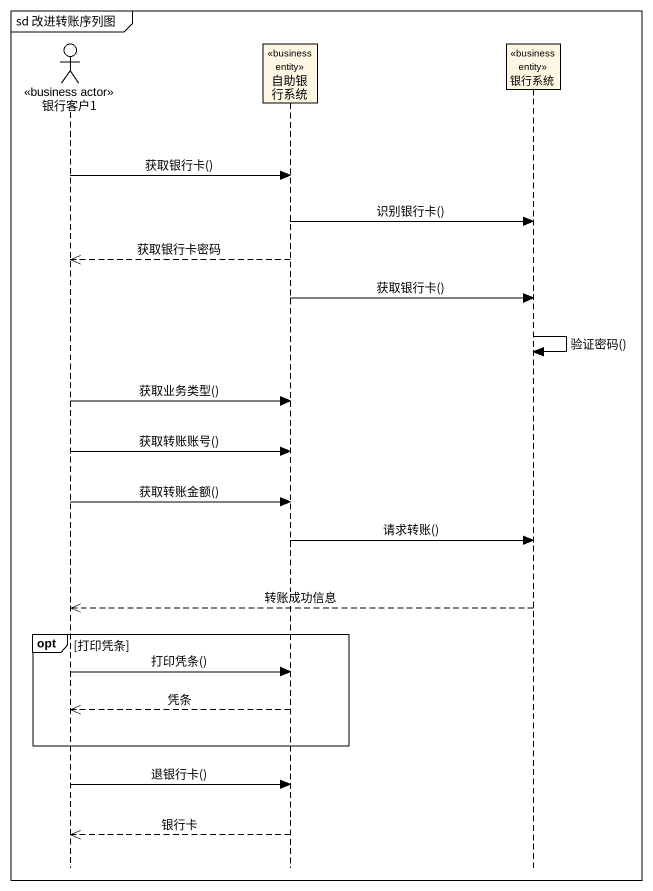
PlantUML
@startuml
mainframe sd 改进转账序列图
hide footbox
actor 银行客户1 <<business actor>>
participant 自助银行系统 <<business entity>>
participant 银行系统 <<business entity>>

银行客户1 -> 自助银行系统 : 获取银行卡()
自助银行系统 -> 银行系统 : 识别银行卡()
自助银行系统 -->> 银行客户1 : 获取银行卡密码
自助银行系统 -> 银行系统 : 获取银行卡()
银行系统 -> 银行系统 : 验证密码()
银行客户1 -> 自助银行系统 : 获取业务类型()
银行客户1 -> 自助银行系统 : 获取转账账号()
银行客户1 -> 自助银行系统 : 获取转账金额()
自助银行系统 -> 银行系统 : 请求转账()
银行系统 -->> 银行客户1 : 转账成功信息
opt 打印凭条
  银行客户1 -> 自助银行系统 : 打印凭条()
  自助银行系统 -->> 银行客户1 : 凭条
end
银行客户1 -> 自助银行系统 : 退银行卡()
自助银行系统 -->> 银行客户1 : 银行卡
@enduml
